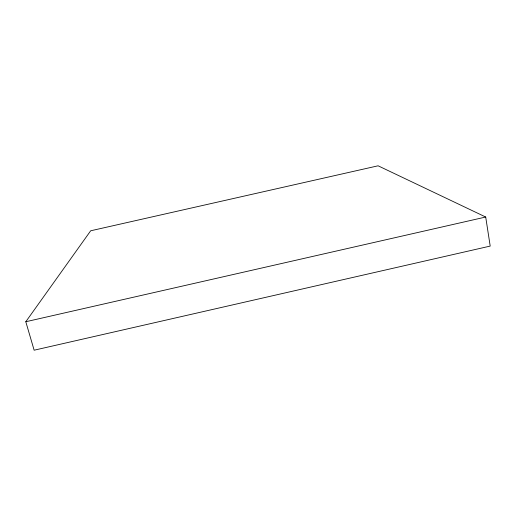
<?xml version="1.0" encoding="UTF-8"?>
<svg xmlns="http://www.w3.org/2000/svg" width="516" height="516" viewBox="0 0 516 516"><rect width="100%" height="100%" fill="white"/><g stroke="black" fill="none" stroke-linecap="round" stroke-linejoin="round"><path stroke-width="0.77" d="M25.8 321.739L90.681 230.787L378.099 165.797L485.704 217.03L490.2 246.087L34.14 350.203L25.8 321.739L485.704 217.03"/></g></svg>
